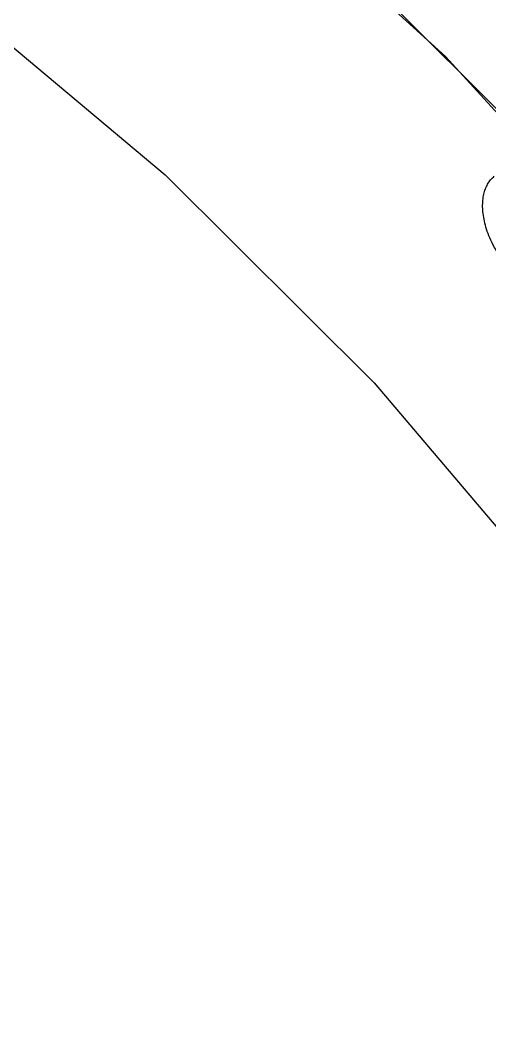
# Paper-space layout 'Sheet2' of a CAD drawing. Header units: inches. Extents: x 0 to 16.3, y 0 to 11.5.
# Drawn here: x 5.6419 to 5.8205, y 5.9613 to 6.347 of the extents above; entities that cross this region are included whole.
import ezdxf

# ---------------------------------------------------------------- set-up
doc = ezdxf.new("R2010")
doc.units = ezdxf.units.IN
doc.header["$MEASUREMENT"] = 0
doc.linetypes.add('CENTERX2', pattern=[0.8, 0.5, -0.1, 0.1, -0.1])

psp = doc.layouts.new('Sheet2')

# ---------------------------------------------------------------- linework, layer by layer
at = {"color": 7, "linetype": 'Continuous', "lineweight": 25}
for p, q in [((5.604455, 6.365733), (5.696993, 6.288273)), ((5.604455, 6.365733), (5.696993, 6.288273)), ((5.823945, 6.31238), (5.786088, 6.350237)), ((5.823945, 6.31238), (5.786088, 6.350237)), ((5.696993, 6.288273), (5.776552, 6.209184)), ((5.696993, 6.288273), (5.776552, 6.209184)), ((5.776552, 6.209184), (5.847509, 6.125541)), ((5.776552, 6.209184), (5.847509, 6.125541))]:
    psp.add_line(p, q, dxfattribs=at)
at = {"color": 7, "linetype": 'CENTERX2', "lineweight": 18}
for radius in [1.52, 1.375]:
    psp.add_circle((4.831485, 5.36094), radius, dxfattribs=at)
at = {"color": 7, "linetype": 'Continuous', "lineweight": 25}
for start, end in [(286.178919, 253.821081), (291.995434, 248.004566)]:
    psp.add_arc((4.831485, 5.36094), 1.615, start, end, dxfattribs=at)
psp.add_open_spline([(5.837797, 6.239279), (5.836456, 6.240861), (5.833875, 6.243905), (5.830284, 6.248399), (5.827195, 6.252687), (5.824534, 6.256715), (5.822335, 6.260516), (5.820593, 6.264087), (5.81929, 6.267411), (5.818446, 6.270515), (5.818013, 6.27339), (5.817783, 6.276046), (5.817873, 6.27851), (5.818194, 6.28077), (5.818794, 6.28284), (5.819684, 6.28469), (5.820809, 6.28637), (5.821775, 6.287286), (5.822257, 6.287742)], degree=3, knots=[0, 0, 0, 0, 0.1119662, 0.2155315, 0.3106016, 0.3972551, 0.476151, 0.547615, 0.6116084, 0.668695, 0.720898, 0.7685084, 0.8124377, 0.8537342, 0.8915316, 0.9282944, 0.9642617, 1, 1, 1, 1], dxfattribs=at)
psp.add_open_spline([(5.837797, 6.239279), (5.836456, 6.240861), (5.833875, 6.243905), (5.830284, 6.248399), (5.827195, 6.252687), (5.824534, 6.256715), (5.822335, 6.260516), (5.820593, 6.264087), (5.81929, 6.267411), (5.818446, 6.270515), (5.818013, 6.27339), (5.817783, 6.276046), (5.817873, 6.27851), (5.818194, 6.28077), (5.818794, 6.28284), (5.819684, 6.28469), (5.820809, 6.28637), (5.821775, 6.287286), (5.822257, 6.287742)], degree=3, knots=[0, 0, 0, 0, 0.1119662, 0.2155315, 0.3106016, 0.3972551, 0.476151, 0.547615, 0.6116084, 0.668695, 0.720898, 0.7685084, 0.8124377, 0.8537342, 0.8915316, 0.9282944, 0.9642617, 1, 1, 1, 1], dxfattribs=at)

doc.saveas('drawing.dxf')
